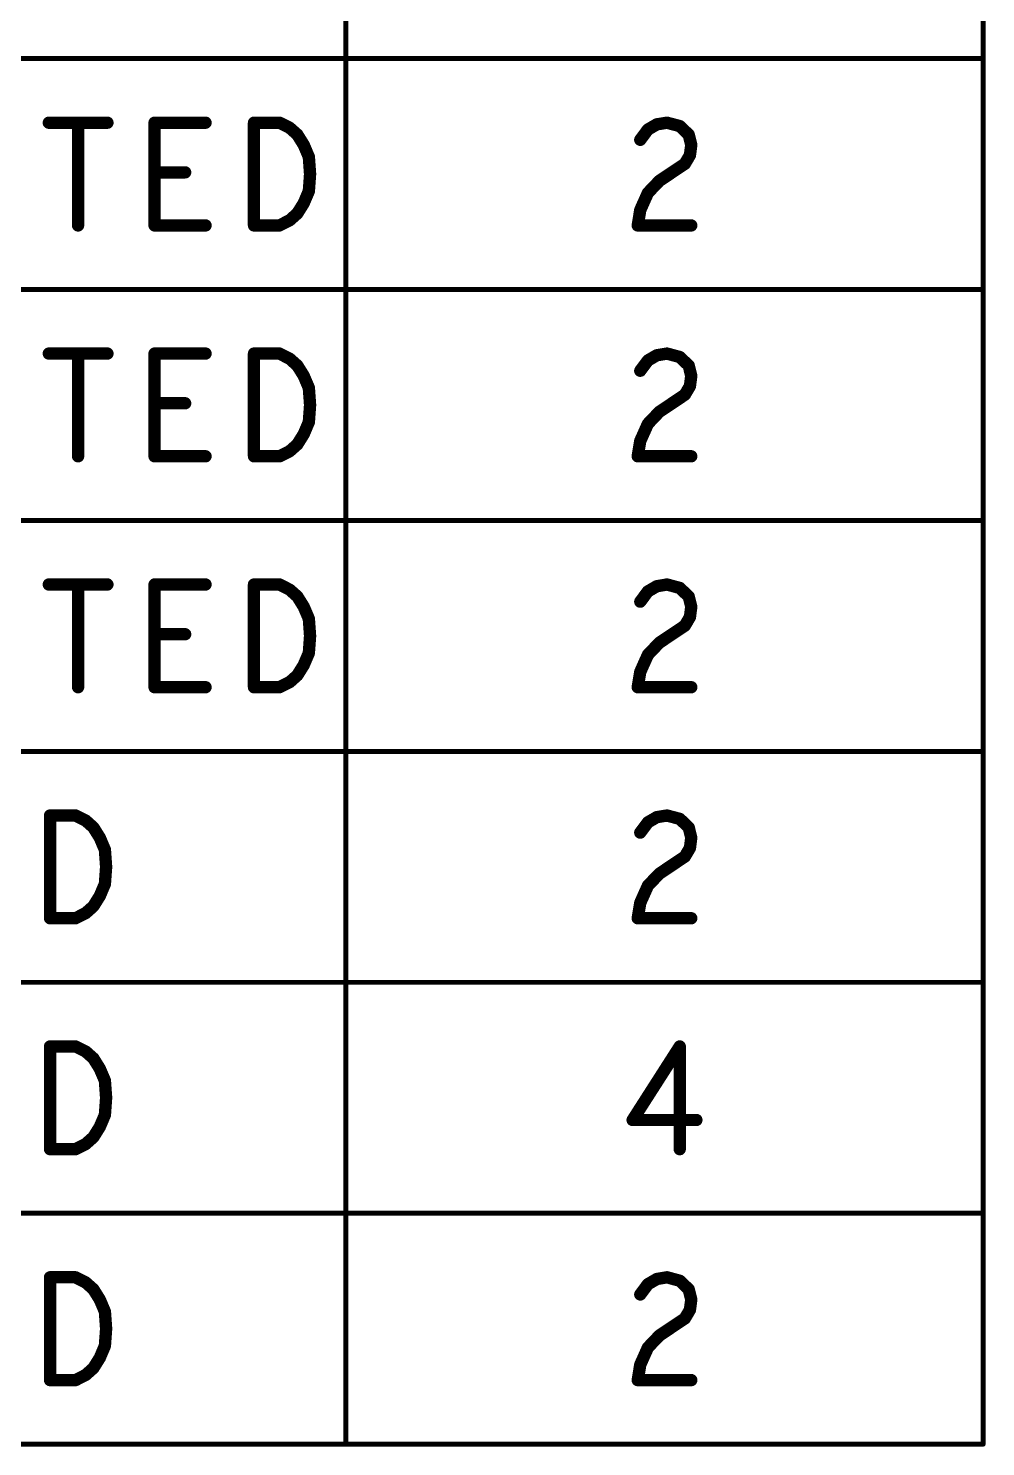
# Model space of a CAD drawing. Extents: x -14.2 to 19.9, y -5.2 to 16.9.
# Drawn here: x 14.299 to 15.463, y -0.372 to 1.354 of the extents above; entities that cross this region are included whole.
import ezdxf

# ---------------------------------------------------------------- set-up
doc = ezdxf.new("R2010")
doc.units = 0
doc.layers.get('0').update_dxf_attribs({"linetype": 'CONTINUOUS'})
doc.layers.add('FAB', color=2, linetype='CONTINUOUS')

# ---------------------------------------------------------------- blocks, each defined once
blk = doc.blocks.new('ROUND_1')
at = {"const_width": 0.003}
blk.add_lwpolyline([(-0.0015, 0, 1), (0.0015, 0, 1)], format="xyb", close=True, dxfattribs=at)
blk = doc.blocks.new('ROUND_105')
at = {"const_width": 0.0075}
blk.add_lwpolyline([(-0.00375, 0, 1), (0.00375, 0, 1)], format="xyb", close=True, dxfattribs=at)

msp = doc.modelspace()

# ---------------------------------------------------------------- linework, layer by layer
at = {"layer": 'FAB'}
for points, const_width in [([(15.4598, 6.9063), (15.4598, -0.3686)], 0.006), ([(14.6848, 6.3754), (14.6848, -0.3686)], 0.006), ([(8.7328, 1.3174), (15.4598, 1.3174)], 0.006), ([(14.3237, 1.2393), (14.395, 1.2393)], 0.015), ([(14.3593, 1.2393), (14.3593, 1.1143)], 0.015), ([(14.4523, 1.1143), (14.4523, 1.2393)], 0.015), ([(14.4523, 1.2393), (14.5143, 1.2393)], 0.015), ([(14.5732, 1.1143), (14.5732, 1.2393)], 0.015), ([(14.5732, 1.2393), (14.6042, 1.2393)], 0.015), ([(14.6042, 1.2393), (14.6166, 1.2331)], 0.015), ([(15.0522, 1.231), (15.063, 1.2373)], 0.015), ([(15.063, 1.2373), (15.0754, 1.2393)], 0.015), ([(15.0754, 1.2393), (15.0909, 1.2352)], 0.015), ([(15.0909, 1.2352), (15.1018, 1.2248)], 0.015), ([(14.6166, 1.2331), (14.6259, 1.2248)], 0.015), ([(14.6259, 1.2248), (14.6337, 1.2123)], 0.015), ([(15.0429, 1.2185), (15.0522, 1.231)], 0.015), ([(15.1018, 1.2248), (15.1049, 1.2123)], 0.015), ([(14.6337, 1.2123), (14.6399, 1.1977)], 0.015), ([(15.1049, 1.2123), (15.1033, 1.1998)], 0.015), ([(14.6399, 1.1977), (14.6414, 1.1768)], 0.015), ([(15.0971, 1.1893), (15.0661, 1.1685)], 0.015), ([(15.1033, 1.1998), (15.0971, 1.1893)], 0.015), ([(14.4895, 1.1789), (14.4523, 1.1789)], 0.015), ([(14.6414, 1.1768), (14.6399, 1.156)], 0.015), ([(15.0661, 1.1685), (15.0522, 1.1539)], 0.015), ([(14.6399, 1.156), (14.6337, 1.1414)], 0.015), ([(15.0522, 1.1539), (15.0429, 1.1331)], 0.015), ([(14.6337, 1.1414), (14.6259, 1.1289)], 0.015), ([(15.0429, 1.1331), (15.0398, 1.1143)], 0.015), ([(14.5143, 1.1143), (14.4523, 1.1143)], 0.015), ([(14.6042, 1.1143), (14.5732, 1.1143)], 0.015), ([(14.6166, 1.1206), (14.6042, 1.1143)], 0.015), ([(14.6259, 1.1289), (14.6166, 1.1206)], 0.015), ([(15.0398, 1.1143), (15.1049, 1.1143)], 0.015), ([(8.7328, 1.0364), (15.4598, 1.0364)], 0.006), ([(14.3237, 0.9584), (14.395, 0.9584)], 0.015), ([(14.3593, 0.9584), (14.3593, 0.8334)], 0.015), ([(14.4523, 0.8334), (14.4523, 0.9584)], 0.015), ([(14.4523, 0.9584), (14.5143, 0.9584)], 0.015), ([(14.5732, 0.8334), (14.5732, 0.9584)], 0.015), ([(14.5732, 0.9584), (14.6042, 0.9584)], 0.015), ([(14.6042, 0.9584), (14.6166, 0.9521)], 0.015), ([(14.6166, 0.9521), (14.6259, 0.9438)], 0.015), ([(14.6259, 0.9438), (14.6337, 0.9313)], 0.015), ([(15.0429, 0.9375), (15.0522, 0.95)], 0.015), ([(15.0522, 0.95), (15.063, 0.9563)], 0.015), ([(15.063, 0.9563), (15.0754, 0.9584)], 0.015), ([(15.0754, 0.9584), (15.0909, 0.9542)], 0.015), ([(15.0909, 0.9542), (15.1018, 0.9438)], 0.015), ([(15.1018, 0.9438), (15.1049, 0.9313)], 0.015), ([(14.6337, 0.9313), (14.6399, 0.9167)], 0.015), ([(15.1049, 0.9313), (15.1033, 0.9188)], 0.015), ([(14.6399, 0.9167), (14.6414, 0.8958)], 0.015), ([(15.0971, 0.9083), (15.0661, 0.8875)], 0.015), ([(15.1033, 0.9188), (15.0971, 0.9083)], 0.015), ([(14.4895, 0.8979), (14.4523, 0.8979)], 0.015), ([(14.6414, 0.8958), (14.6399, 0.875)], 0.015), ([(14.6399, 0.875), (14.6337, 0.8604)], 0.015), ([(15.0522, 0.8729), (15.0429, 0.8521)], 0.015), ([(15.0661, 0.8875), (15.0522, 0.8729)], 0.015), ([(14.6337, 0.8604), (14.6259, 0.8479)], 0.015), ([(14.6166, 0.8396), (14.6042, 0.8334)], 0.015), ([(14.6259, 0.8479), (14.6166, 0.8396)], 0.015), ([(15.0429, 0.8521), (15.0398, 0.8334)], 0.015), ([(14.5143, 0.8334), (14.4523, 0.8334)], 0.015), ([(14.6042, 0.8334), (14.5732, 0.8334)], 0.015), ([(15.0398, 0.8334), (15.1049, 0.8334)], 0.015), ([(8.7328, 0.7553), (15.4598, 0.7553)], 0.006), ([(14.3237, 0.6774), (14.395, 0.6774)], 0.015), ([(14.3593, 0.6774), (14.3593, 0.5524)], 0.015), ([(14.4523, 0.5524), (14.4523, 0.6774)], 0.015), ([(14.4523, 0.6774), (14.5143, 0.6774)], 0.015), ([(14.5732, 0.5524), (14.5732, 0.6774)], 0.015), ([(14.5732, 0.6774), (14.6042, 0.6774)], 0.015), ([(14.6042, 0.6774), (14.6166, 0.6711)], 0.015), ([(14.6166, 0.6711), (14.6259, 0.6628)], 0.015), ([(15.0429, 0.6565), (15.0522, 0.669)], 0.015), ([(15.0522, 0.669), (15.063, 0.6753)], 0.015), ([(15.063, 0.6753), (15.0754, 0.6774)], 0.015), ([(15.0754, 0.6774), (15.0909, 0.6732)], 0.015), ([(15.0909, 0.6732), (15.1018, 0.6628)], 0.015), ([(14.6259, 0.6628), (14.6337, 0.6503)], 0.015), ([(14.6337, 0.6503), (14.6399, 0.6357)], 0.015), ([(15.1018, 0.6628), (15.1049, 0.6503)], 0.015), ([(15.1049, 0.6503), (15.1033, 0.6378)], 0.015), ([(14.6399, 0.6357), (14.6414, 0.6148)], 0.015), ([(15.1033, 0.6378), (15.0971, 0.6273)], 0.015), ([(14.4895, 0.6169), (14.4523, 0.6169)], 0.015), ([(14.6414, 0.6148), (14.6399, 0.594)], 0.015), ([(15.0971, 0.6273), (15.0661, 0.6065)], 0.015), ([(15.0661, 0.6065), (15.0522, 0.5919)], 0.015), ([(14.6337, 0.5794), (14.6259, 0.5669)], 0.015), ([(14.6399, 0.594), (14.6337, 0.5794)], 0.015), ([(15.0522, 0.5919), (15.0429, 0.5711)], 0.015), ([(14.6259, 0.5669), (14.6166, 0.5586)], 0.015), ([(15.0429, 0.5711), (15.0398, 0.5524)], 0.015), ([(14.5143, 0.5524), (14.4523, 0.5524)], 0.015), ([(14.6042, 0.5524), (14.5732, 0.5524)], 0.015), ([(14.6166, 0.5586), (14.6042, 0.5524)], 0.015), ([(15.0398, 0.5524), (15.1049, 0.5524)], 0.015), ([(8.7328, 0.4743), (15.4598, 0.4743)], 0.006), ([(14.3252, 0.2713), (14.3252, 0.3963)], 0.015), ([(14.3252, 0.3963), (14.3562, 0.3963)], 0.015), ([(14.3562, 0.3963), (14.3686, 0.3901)], 0.015), ([(14.3686, 0.3901), (14.3779, 0.3818)], 0.015), ([(15.0522, 0.388), (15.063, 0.3943)], 0.015), ([(15.063, 0.3943), (15.0754, 0.3963)], 0.015), ([(15.0754, 0.3963), (15.0909, 0.3922)], 0.015), ([(15.0909, 0.3922), (15.1018, 0.3818)], 0.015), ([(14.3779, 0.3818), (14.3857, 0.3693)], 0.015), ([(15.0429, 0.3755), (15.0522, 0.388)], 0.015), ([(15.1018, 0.3818), (15.1049, 0.3693)], 0.015), ([(14.3857, 0.3693), (14.3919, 0.3547)], 0.015), ([(15.1033, 0.3568), (15.0971, 0.3463)], 0.015), ([(15.1049, 0.3693), (15.1033, 0.3568)], 0.015), ([(14.3919, 0.3547), (14.3934, 0.3338)], 0.015), ([(15.0971, 0.3463), (15.0661, 0.3255)], 0.015), ([(14.3934, 0.3338), (14.3919, 0.313)], 0.015), ([(15.0661, 0.3255), (15.0522, 0.3109)], 0.015), ([(14.3919, 0.313), (14.3857, 0.2984)], 0.015), ([(15.0522, 0.3109), (15.0429, 0.2901)], 0.015), ([(14.3779, 0.2859), (14.3686, 0.2776)], 0.015), ([(14.3857, 0.2984), (14.3779, 0.2859)], 0.015), ([(15.0429, 0.2901), (15.0398, 0.2713)], 0.015), ([(14.3562, 0.2713), (14.3252, 0.2713)], 0.015), ([(14.3686, 0.2776), (14.3562, 0.2713)], 0.015), ([(15.0398, 0.2713), (15.1049, 0.2713)], 0.015), ([(8.7328, 0.1933), (15.4598, 0.1933)], 0.006), ([(14.3252, -0.0097), (14.3252, 0.1153)], 0.015), ([(14.3252, 0.1153), (14.3562, 0.1153)], 0.015), ([(14.3562, 0.1153), (14.3686, 0.1091)], 0.015), ([(15.0909, 0.1153), (15.0336, 0.0258)], 0.015), ([(15.0909, -0.0097), (15.0909, 0.1153)], 0.015), ([(14.3686, 0.1091), (14.3779, 0.1008)], 0.015), ([(14.3779, 0.1008), (14.3857, 0.0883)], 0.015), ([(14.3857, 0.0883), (14.3919, 0.0737)], 0.015), ([(14.3919, 0.0737), (14.3934, 0.0528)], 0.015), ([(14.3934, 0.0528), (14.3919, 0.032)], 0.015), ([(14.3919, 0.032), (14.3857, 0.0174)], 0.015), ([(14.3857, 0.0174), (14.3779, 0.0049)], 0.015), ([(15.0336, 0.0258), (15.1111, 0.0258)], 0.015), ([(14.3686, -0.0034), (14.3562, -0.0097)], 0.015), ([(14.3779, 0.0049), (14.3686, -0.0034)], 0.015), ([(14.3562, -0.0097), (14.3252, -0.0097)], 0.015), ([(8.7328, -0.0877), (15.4598, -0.0877)], 0.006), ([(14.3252, -0.2907), (14.3252, -0.1656)], 0.015), ([(14.3252, -0.1656), (14.3562, -0.1656)], 0.015), ([(14.3562, -0.1656), (14.3686, -0.1719)], 0.015), ([(14.3686, -0.1719), (14.3779, -0.1802)], 0.015), ([(15.0429, -0.1865), (15.0522, -0.174)], 0.015), ([(15.0522, -0.174), (15.063, -0.1677)], 0.015), ([(15.063, -0.1677), (15.0754, -0.1656)], 0.015), ([(15.0754, -0.1656), (15.0909, -0.1698)], 0.015), ([(15.0909, -0.1698), (15.1018, -0.1802)], 0.015), ([(14.3779, -0.1802), (14.3857, -0.1927)], 0.015), ([(14.3857, -0.1927), (14.3919, -0.2073)], 0.015), ([(15.1018, -0.1802), (15.1049, -0.1927)], 0.015), ([(15.1049, -0.1927), (15.1033, -0.2052)], 0.015), ([(14.3919, -0.2073), (14.3934, -0.2282)], 0.015), ([(15.1033, -0.2052), (15.0971, -0.2157)], 0.015), ([(14.3934, -0.2282), (14.3919, -0.249)], 0.015), ([(15.0971, -0.2157), (15.0661, -0.2365)], 0.015), ([(14.3919, -0.249), (14.3857, -0.2636)], 0.015), ([(15.0661, -0.2365), (15.0522, -0.2511)], 0.015), ([(14.3857, -0.2636), (14.3779, -0.2761)], 0.015), ([(15.0522, -0.2511), (15.0429, -0.2719)], 0.015), ([(14.3779, -0.2761), (14.3686, -0.2844)], 0.015), ([(15.0429, -0.2719), (15.0398, -0.2907)], 0.015), ([(14.3562, -0.2907), (14.3252, -0.2907)], 0.015), ([(14.3686, -0.2844), (14.3562, -0.2907)], 0.015), ([(15.0398, -0.2907), (15.1049, -0.2907)], 0.015), ([(15.4598, -0.3686), (8.7328, -0.3686)], 0.006)]:
    msp.add_lwpolyline(points, dxfattribs=dict(at, const_width=const_width))

# ---------------------------------------------------------------- block references
for name, p in [('ROUND_1', (15.4598, 1.3174)), ('ROUND_105', (14.3237, 1.2393)), ('ROUND_105', (14.3593, 1.2393)), ('ROUND_105', (14.395, 1.2393)), ('ROUND_105', (14.4523, 1.2393)), ('ROUND_105', (14.4523, 1.2393)), ('ROUND_105', (14.5143, 1.2393)), ('ROUND_105', (14.5732, 1.2393)), ('ROUND_105', (14.5732, 1.2393)), ('ROUND_105', (14.6042, 1.2393)), ('ROUND_105', (14.6042, 1.2393)), ('ROUND_105', (15.063, 1.2373)), ('ROUND_105', (15.063, 1.2373)), ('ROUND_105', (15.0754, 1.2393)), ('ROUND_105', (15.0754, 1.2393)), ('ROUND_105', (15.0909, 1.2352)), ('ROUND_105', (15.0909, 1.2352)), ('ROUND_105', (14.6166, 1.2331)), ('ROUND_105', (14.6166, 1.2331)), ('ROUND_105', (14.6259, 1.2248)), ('ROUND_105', (14.6259, 1.2248)), ('ROUND_105', (15.0429, 1.2185)), ('ROUND_105', (15.0522, 1.231)), ('ROUND_105', (15.0522, 1.231)), ('ROUND_105', (15.1018, 1.2248)), ('ROUND_105', (15.1018, 1.2248)), ('ROUND_105', (14.6337, 1.2123)), ('ROUND_105', (14.6337, 1.2123)), ('ROUND_105', (15.1049, 1.2123)), ('ROUND_105', (15.1049, 1.2123)), ('ROUND_105', (14.6399, 1.1977)), ('ROUND_105', (14.6399, 1.1977)), ('ROUND_105', (15.0971, 1.1893)), ('ROUND_105', (15.0971, 1.1893)), ('ROUND_105', (15.1033, 1.1998)), ('ROUND_105', (15.1033, 1.1998)), ('ROUND_105', (14.4523, 1.1789)), ('ROUND_105', (14.4895, 1.1789)), ('ROUND_105', (14.6414, 1.1768)), ('ROUND_105', (14.6414, 1.1768)), ('ROUND_105', (15.0661, 1.1685)), ('ROUND_105', (15.0661, 1.1685)), ('ROUND_105', (14.6399, 1.156)), ('ROUND_105', (14.6399, 1.156)), ('ROUND_105', (15.0522, 1.1539)), ('ROUND_105', (15.0522, 1.1539)), ('ROUND_105', (14.6337, 1.1414)), ('ROUND_105', (14.6337, 1.1414)), ('ROUND_105', (15.0429, 1.1331)), ('ROUND_105', (15.0429, 1.1331)), ('ROUND_105', (14.3593, 1.1143)), ('ROUND_105', (14.4523, 1.1143)), ('ROUND_105', (14.4523, 1.1143)), ('ROUND_105', (14.5143, 1.1143)), ('ROUND_105', (14.5732, 1.1143)), ('ROUND_105', (14.5732, 1.1143)), ('ROUND_105', (14.6042, 1.1143)), ('ROUND_105', (14.6042, 1.1143)), ('ROUND_105', (14.6166, 1.1206)), ('ROUND_105', (14.6166, 1.1206)), ('ROUND_105', (14.6259, 1.1289)), ('ROUND_105', (14.6259, 1.1289)), ('ROUND_105', (15.0398, 1.1143)), ('ROUND_105', (15.0398, 1.1143)), ('ROUND_105', (15.1049, 1.1143)), ('ROUND_1', (15.4598, 1.0364)), ('ROUND_105', (14.3237, 0.9584)), ('ROUND_105', (14.3593, 0.9584)), ('ROUND_105', (14.395, 0.9584)), ('ROUND_105', (14.4523, 0.9584)), ('ROUND_105', (14.4523, 0.9584)), ('ROUND_105', (14.5143, 0.9584)), ('ROUND_105', (14.5732, 0.9584)), ('ROUND_105', (14.5732, 0.9584)), ('ROUND_105', (14.6042, 0.9584)), ('ROUND_105', (14.6042, 0.9584)), ('ROUND_105', (14.6166, 0.9521)), ('ROUND_105', (14.6166, 0.9521)), ('ROUND_105', (14.6259, 0.9438)), ('ROUND_105', (14.6259, 0.9438)), ('ROUND_105', (15.0522, 0.95)), ('ROUND_105', (15.0522, 0.95)), ('ROUND_105', (15.063, 0.9563)), ('ROUND_105', (15.063, 0.9563)), ('ROUND_105', (15.0754, 0.9584)), ('ROUND_105', (15.0754, 0.9584)), ('ROUND_105', (15.0909, 0.9542)), ('ROUND_105', (15.0909, 0.9542)), ('ROUND_105', (15.1018, 0.9438)), ('ROUND_105', (15.1018, 0.9438)), ('ROUND_105', (14.6337, 0.9313)), ('ROUND_105', (14.6337, 0.9313)), ('ROUND_105', (15.0429, 0.9375)), ('ROUND_105', (15.1049, 0.9313)), ('ROUND_105', (15.1049, 0.9313)), ('ROUND_105', (14.6399, 0.9167)), ('ROUND_105', (14.6399, 0.9167)), ('ROUND_105', (15.0971, 0.9083)), ('ROUND_105', (15.0971, 0.9083)), ('ROUND_105', (15.1033, 0.9188)), ('ROUND_105', (15.1033, 0.9188)), ('ROUND_105', (14.4523, 0.8979)), ('ROUND_105', (14.4895, 0.8979)), ('ROUND_105', (14.6414, 0.8958)), ('ROUND_105', (14.6414, 0.8958)), ('ROUND_105', (14.6399, 0.875)), ('ROUND_105', (14.6399, 0.875)), ('ROUND_105', (15.0522, 0.8729)), ('ROUND_105', (15.0522, 0.8729)), ('ROUND_105', (15.0661, 0.8875)), ('ROUND_105', (15.0661, 0.8875)), ('ROUND_105', (14.6337, 0.8604)), ('ROUND_105', (14.6337, 0.8604)), ('ROUND_105', (14.6166, 0.8396)), ('ROUND_105', (14.6166, 0.8396)), ('ROUND_105', (14.6259, 0.8479)), ('ROUND_105', (14.6259, 0.8479)), ('ROUND_105', (15.0429, 0.8521)), ('ROUND_105', (15.0429, 0.8521)), ('ROUND_105', (14.3593, 0.8334)), ('ROUND_105', (14.4523, 0.8334)), ('ROUND_105', (14.4523, 0.8334)), ('ROUND_105', (14.5143, 0.8334)), ('ROUND_105', (14.5732, 0.8334)), ('ROUND_105', (14.5732, 0.8334)), ('ROUND_105', (14.6042, 0.8334)), ('ROUND_105', (14.6042, 0.8334)), ('ROUND_105', (15.0398, 0.8334)), ('ROUND_105', (15.0398, 0.8334)), ('ROUND_105', (15.1049, 0.8334)), ('ROUND_1', (15.4598, 0.7553)), ('ROUND_105', (14.3237, 0.6774)), ('ROUND_105', (14.3593, 0.6774)), ('ROUND_105', (14.395, 0.6774)), ('ROUND_105', (14.4523, 0.6774)), ('ROUND_105', (14.4523, 0.6774)), ('ROUND_105', (14.5143, 0.6774)), ('ROUND_105', (14.5732, 0.6774)), ('ROUND_105', (14.5732, 0.6774)), ('ROUND_105', (14.6042, 0.6774)), ('ROUND_105', (14.6042, 0.6774)), ('ROUND_105', (14.6166, 0.6711)), ('ROUND_105', (14.6166, 0.6711)), ('ROUND_105', (15.0522, 0.669)), ('ROUND_105', (15.0522, 0.669)), ('ROUND_105', (15.063, 0.6753)), ('ROUND_105', (15.063, 0.6753)), ('ROUND_105', (15.0754, 0.6774)), ('ROUND_105', (15.0754, 0.6774)), ('ROUND_105', (15.0909, 0.6732)), ('ROUND_105', (15.0909, 0.6732)), ('ROUND_105', (14.6259, 0.6628)), ('ROUND_105', (14.6259, 0.6628)), ('ROUND_105', (14.6337, 0.6503)), ('ROUND_105', (14.6337, 0.6503)), ('ROUND_105', (15.0429, 0.6565)), ('ROUND_105', (15.1018, 0.6628)), ('ROUND_105', (15.1018, 0.6628)), ('ROUND_105', (15.1049, 0.6503)), ('ROUND_105', (15.1049, 0.6503)), ('ROUND_105', (14.6399, 0.6357)), ('ROUND_105', (14.6399, 0.6357)), ('ROUND_105', (15.1033, 0.6378)), ('ROUND_105', (15.1033, 0.6378)), ('ROUND_105', (14.4523, 0.6169)), ('ROUND_105', (14.4895, 0.6169)), ('ROUND_105', (14.6414, 0.6148)), ('ROUND_105', (14.6414, 0.6148)), ('ROUND_105', (15.0971, 0.6273)), ('ROUND_105', (15.0971, 0.6273)), ('ROUND_105', (15.0661, 0.6065)), ('ROUND_105', (15.0661, 0.6065)), ('ROUND_105', (14.6337, 0.5794)), ('ROUND_105', (14.6337, 0.5794)), ('ROUND_105', (14.6399, 0.594)), ('ROUND_105', (14.6399, 0.594)), ('ROUND_105', (15.0522, 0.5919)), ('ROUND_105', (15.0522, 0.5919)), ('ROUND_105', (14.6259, 0.5669)), ('ROUND_105', (14.6259, 0.5669)), ('ROUND_105', (15.0429, 0.5711)), ('ROUND_105', (15.0429, 0.5711)), ('ROUND_105', (14.3593, 0.5524)), ('ROUND_105', (14.4523, 0.5524)), ('ROUND_105', (14.4523, 0.5524)), ('ROUND_105', (14.5143, 0.5524)), ('ROUND_105', (14.5732, 0.5524)), ('ROUND_105', (14.5732, 0.5524)), ('ROUND_105', (14.6042, 0.5524)), ('ROUND_105', (14.6042, 0.5524)), ('ROUND_105', (14.6166, 0.5586)), ('ROUND_105', (14.6166, 0.5586)), ('ROUND_105', (15.0398, 0.5524)), ('ROUND_105', (15.0398, 0.5524)), ('ROUND_105', (15.1049, 0.5524)), ('ROUND_1', (15.4598, 0.4743)), ('ROUND_105', (14.3252, 0.3963)), ('ROUND_105', (14.3252, 0.3963)), ('ROUND_105', (14.3562, 0.3963)), ('ROUND_105', (14.3562, 0.3963)), ('ROUND_105', (14.3686, 0.3901)), ('ROUND_105', (14.3686, 0.3901)), ('ROUND_105', (15.063, 0.3943)), ('ROUND_105', (15.063, 0.3943)), ('ROUND_105', (15.0754, 0.3963)), ('ROUND_105', (15.0754, 0.3963)), ('ROUND_105', (15.0909, 0.3922)), ('ROUND_105', (15.0909, 0.3922)), ('ROUND_105', (14.3779, 0.3818)), ('ROUND_105', (14.3779, 0.3818)), ('ROUND_105', (15.0429, 0.3755)), ('ROUND_105', (15.0522, 0.388)), ('ROUND_105', (15.0522, 0.388)), ('ROUND_105', (15.1018, 0.3818)), ('ROUND_105', (15.1018, 0.3818)), ('ROUND_105', (14.3857, 0.3693)), ('ROUND_105', (14.3857, 0.3693)), ('ROUND_105', (15.1033, 0.3568)), ('ROUND_105', (15.1033, 0.3568)), ('ROUND_105', (15.1049, 0.3693)), ('ROUND_105', (15.1049, 0.3693)), ('ROUND_105', (14.3919, 0.3547)), ('ROUND_105', (14.3919, 0.3547)), ('ROUND_105', (15.0971, 0.3463)), ('ROUND_105', (15.0971, 0.3463)), ('ROUND_105', (14.3934, 0.3338)), ('ROUND_105', (14.3934, 0.3338)), ('ROUND_105', (15.0661, 0.3255)), ('ROUND_105', (15.0661, 0.3255)), ('ROUND_105', (14.3919, 0.313)), ('ROUND_105', (14.3919, 0.313)), ('ROUND_105', (15.0522, 0.3109)), ('ROUND_105', (15.0522, 0.3109)), ('ROUND_105', (14.3779, 0.2859)), ('ROUND_105', (14.3779, 0.2859)), ('ROUND_105', (14.3857, 0.2984)), ('ROUND_105', (14.3857, 0.2984)), ('ROUND_105', (15.0429, 0.2901)), ('ROUND_105', (15.0429, 0.2901)), ('ROUND_105', (14.3252, 0.2713)), ('ROUND_105', (14.3252, 0.2713)), ('ROUND_105', (14.3562, 0.2713)), ('ROUND_105', (14.3562, 0.2713)), ('ROUND_105', (14.3686, 0.2776)), ('ROUND_105', (14.3686, 0.2776)), ('ROUND_105', (15.0398, 0.2713)), ('ROUND_105', (15.0398, 0.2713)), ('ROUND_105', (15.1049, 0.2713)), ('ROUND_1', (15.4598, 0.1933)), ('ROUND_105', (14.3252, 0.1153)), ('ROUND_105', (14.3252, 0.1153)), ('ROUND_105', (14.3562, 0.1153)), ('ROUND_105', (14.3562, 0.1153)), ('ROUND_105', (15.0909, 0.1153)), ('ROUND_105', (15.0909, 0.1153)), ('ROUND_105', (14.3686, 0.1091)), ('ROUND_105', (14.3686, 0.1091)), ('ROUND_105', (14.3779, 0.1008)), ('ROUND_105', (14.3779, 0.1008)), ('ROUND_105', (14.3857, 0.0883)), ('ROUND_105', (14.3857, 0.0883)), ('ROUND_105', (14.3919, 0.0737)), ('ROUND_105', (14.3919, 0.0737)), ('ROUND_105', (14.3934, 0.0528)), ('ROUND_105', (14.3934, 0.0528)), ('ROUND_105', (14.3919, 0.032)), ('ROUND_105', (14.3919, 0.032)), ('ROUND_105', (14.3857, 0.0174)), ('ROUND_105', (14.3857, 0.0174)), ('ROUND_105', (15.0336, 0.0258)), ('ROUND_105', (15.0336, 0.0258)), ('ROUND_105', (15.1111, 0.0258)), ('ROUND_105', (14.3686, -0.0034)), ('ROUND_105', (14.3686, -0.0034)), ('ROUND_105', (14.3779, 0.0049)), ('ROUND_105', (14.3779, 0.0049)), ('ROUND_105', (14.3252, -0.0097)), ('ROUND_105', (14.3252, -0.0097)), ('ROUND_105', (14.3562, -0.0097)), ('ROUND_105', (14.3562, -0.0097)), ('ROUND_105', (15.0909, -0.0097)), ('ROUND_1', (15.4598, -0.0877)), ('ROUND_105', (14.3252, -0.1656)), ('ROUND_105', (14.3252, -0.1656)), ('ROUND_105', (14.3562, -0.1656)), ('ROUND_105', (14.3562, -0.1656)), ('ROUND_105', (14.3686, -0.1719)), ('ROUND_105', (14.3686, -0.1719)), ('ROUND_105', (15.0522, -0.174)), ('ROUND_105', (15.0522, -0.174)), ('ROUND_105', (15.063, -0.1677)), ('ROUND_105', (15.063, -0.1677)), ('ROUND_105', (15.0754, -0.1656)), ('ROUND_105', (15.0754, -0.1656)), ('ROUND_105', (15.0909, -0.1698)), ('ROUND_105', (15.0909, -0.1698)), ('ROUND_105', (14.3779, -0.1802)), ('ROUND_105', (14.3779, -0.1802)), ('ROUND_105', (14.3857, -0.1927)), ('ROUND_105', (14.3857, -0.1927)), ('ROUND_105', (15.0429, -0.1865)), ('ROUND_105', (15.1018, -0.1802)), ('ROUND_105', (15.1018, -0.1802)), ('ROUND_105', (15.1049, -0.1927)), ('ROUND_105', (15.1049, -0.1927)), ('ROUND_105', (14.3919, -0.2073)), ('ROUND_105', (14.3919, -0.2073)), ('ROUND_105', (15.1033, -0.2052)), ('ROUND_105', (15.1033, -0.2052)), ('ROUND_105', (14.3934, -0.2282)), ('ROUND_105', (14.3934, -0.2282)), ('ROUND_105', (15.0971, -0.2157)), ('ROUND_105', (15.0971, -0.2157)), ('ROUND_105', (14.3919, -0.249)), ('ROUND_105', (14.3919, -0.249)), ('ROUND_105', (15.0661, -0.2365)), ('ROUND_105', (15.0661, -0.2365)), ('ROUND_105', (14.3857, -0.2636)), ('ROUND_105', (14.3857, -0.2636)), ('ROUND_105', (15.0522, -0.2511)), ('ROUND_105', (15.0522, -0.2511)), ('ROUND_105', (14.3779, -0.2761)), ('ROUND_105', (14.3779, -0.2761)), ('ROUND_105', (15.0429, -0.2719)), ('ROUND_105', (15.0429, -0.2719)), ('ROUND_105', (14.3252, -0.2907)), ('ROUND_105', (14.3252, -0.2907)), ('ROUND_105', (14.3562, -0.2907)), ('ROUND_105', (14.3562, -0.2907)), ('ROUND_105', (14.3686, -0.2844)), ('ROUND_105', (14.3686, -0.2844)), ('ROUND_105', (15.0398, -0.2907)), ('ROUND_105', (15.0398, -0.2907)), ('ROUND_105', (15.1049, -0.2907)), ('ROUND_1', (14.6848, -0.3686)), ('ROUND_1', (15.4598, -0.3686)), ('ROUND_1', (15.4598, -0.3686))]:
    msp.add_blockref(name, p, dxfattribs=at)

doc.saveas('drawing.dxf')
